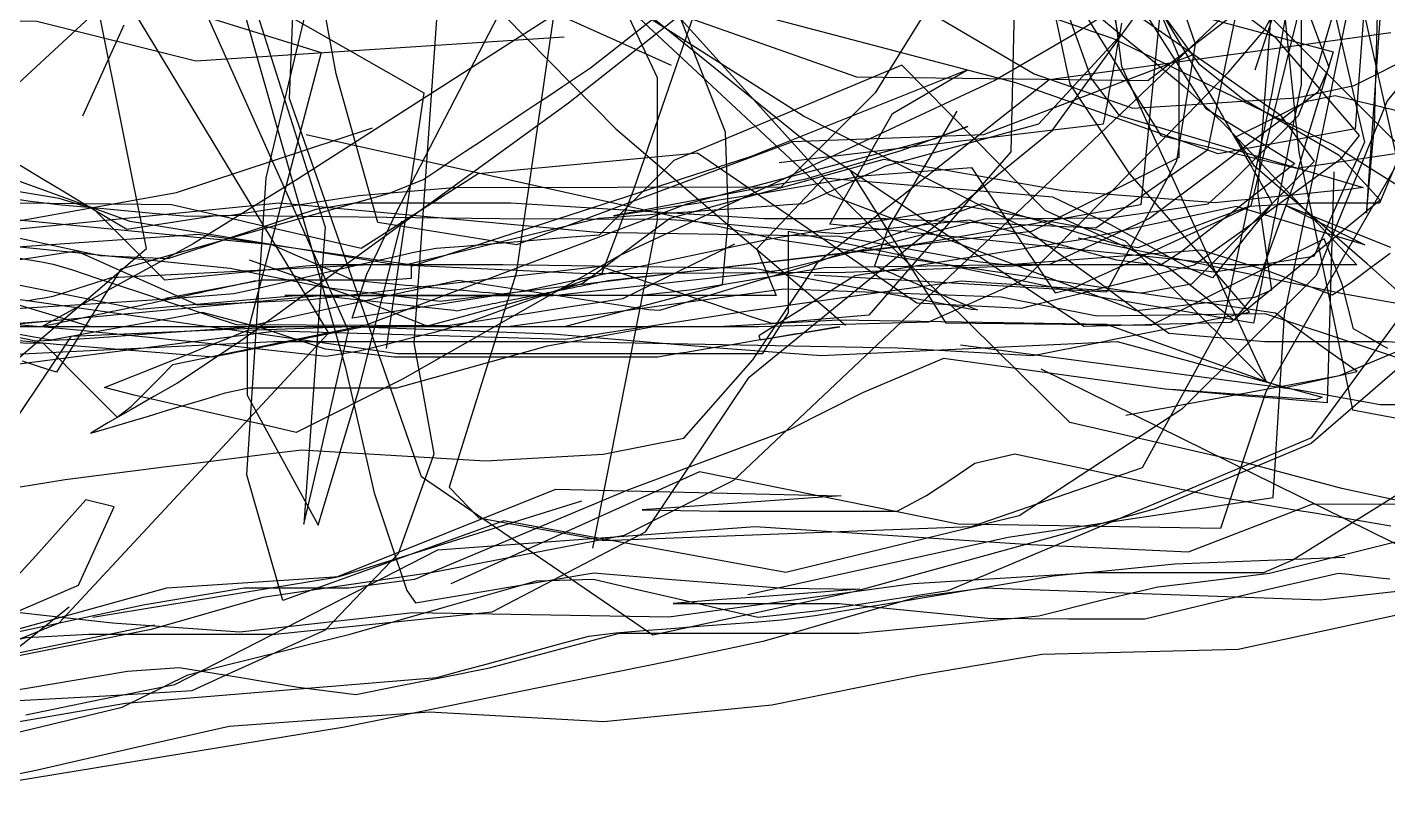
# Model space of a CAD drawing. Header units: metres. Extents: x 30 to 6769, y 117 to 5736.
# Drawn here: x 3886 to 4479, y 123 to 459 of the extents above; entities that cross this region are included whole.
import ezdxf

# ---------------------------------------------------------------- set-up
doc = ezdxf.new("R2010")
doc.units = ezdxf.units.M
doc.layers.add('FLOOR_0', color=1, linetype='Continuous')
doc.layers.add('FLOOR_1', color=2, linetype='Continuous')

msp = doc.modelspace()

# ---------------------------------------------------------------- linework, layer by layer
at = {"layer": 'FLOOR_0', "color": 5}
for points in [[(3476.5, 1489.56), (3489.89, 1329.8), (3525.98, 1209.05), (3548.45, 1083.77), (3566.81, 977.46), (3576.45, 938.39), (3584.06, 908.52), (3596.95, 727.94), (3649.77, 614.68), (3670.55, 564.8), (3706.58, 554.08), (3742.93, 544.16), (3908.78, 543.66), (4035.62, 523.87), (4142.52, 415.16), (4242.71, 329.43)], [(4024.69, 670.23), (4049.82, 743.01), (4059.57, 815.42), (4059.94, 840.76), (4059.94, 807.54), (4059.94, 774.33), (4052.49, 702.48), (4046.53, 576.1), (4116.98, 483.83), (4247.43, 437.82), (4374.56, 436.11), (4455.62, 498.73), (4477.52, 565.3), (4570.68, 582.8)], [(4421.27, 440.88), (4470.54, 587.65), (4525.19, 601.32), (4627.23, 647.34), (4740.41, 758.74), (4885.93, 813.27), (4965.35, 818.77), (5054.09, 818.77), (5105.44, 818.77), (5145.62, 818.77), (5142.27, 825.38), (5088.58, 838.16)], [(3650.85, 694.57), (3646.9, 593.01), (3617.37, 475.21), (3659.81, 466.72), (3760.76, 488.73), (3874.07, 491.99), (4014.05, 448.34), (3981.73, 325.79), (3981.8, 298.94), (3992.09, 280.08), (4002.37, 261.21), (4012.66, 242.35), (4030.51, 301.28), (4049.25, 374.84)], [(4584.17, 315.88), (4478.92, 322.24), (4425.54, 322.24), (4383.62, 325.83), (4367.55, 337.53), (4351.48, 349.22), (4335.4, 360.92), (4319.33, 372.61), (4224.36, 420.57), (4125.88, 483.37), (3948.79, 565.29), (3898.79, 562.65), (3959.85, 548.28), (4015.72, 372.23), (4006.42, 242.69), (4010.2, 258.67), (4014.14, 275.77), (4018.09, 292.86), (4022.03, 309.96), (4025.97, 327.05), (3959.2, 476.15), (3795, 505.96)], [(4455.62, 396.33), (4452.74, 295.64), (4440.95, 296.62), (4429.16, 297.61), (4417.38, 298.59), (4405.59, 299.57), (4393.8, 300.55), (4382.02, 301.54), (4285.39, 314.94), (4250.13, 299.96), (4218.38, 284.08), (4147.28, 257.43), (4054.74, 218.62), (4025.97, 214.88), (4003.2, 214.88), (3980.42, 214.88), (3936.36, 207.46), (3874.24, 194)]]:
    msp.add_lwpolyline(points, dxfattribs=at)
at = {"layer": 'FLOOR_0', "color": 3}
for points in [[(4201.85, 1249.74), (4129.58, 1110.72), (4071.44, 999.62), (4058.02, 950.39), (4053.24, 900.86), (4053.94, 850.91), (4083.77, 791.22), (4132.11, 726.89), (4133.71, 655.22), (4123.54, 520.56), (4099.04, 352.15), (4069.92, 258.89), (4082.77, 245.5), (4100.92, 242.2), (4119.08, 238.89), (4137.23, 235.59), (4297.6, 241.72), (4372.19, 267.48), (4407.84, 332.3), (4428.8, 430.65), (4450.05, 551.02), (4465.9, 644), (4482.19, 707.09)], [(4589.93, 562.55), (4478.9, 427.24), (4447.91, 351.19), (4389.38, 292.87), (4318.39, 246.36), (4216.68, 221.59), (4093.63, 244.25), (3997.32, 209.4), (3981.67, 264.2), (3990.11, 393.77), (4026.41, 545.65), (3962.35, 643.03), (3769.84, 743.65), (3725.74, 842.9), (3704.5, 979.45), (3657.25, 1161.47)], [(3594.77, 255.71), (3696.04, 210.62), (3854.98, 207.33), (3922.99, 199.75), (3978.57, 195.78), (4053.94, 204.15), (4165.67, 202.32), (4272.13, 216.83), (4345.78, 221.43), (4386.35, 225.4), (4460.49, 228.3)]]:
    msp.add_lwpolyline(points, dxfattribs=at)
at = {"layer": 'FLOOR_0', "color": 1}
for points in [[(4516.52, 339.08), (4445.78, 277.87), (4377.25, 249.31), (4246.29, 213.3), (4158.65, 194.34), (4057.73, 263.31), (4000.22, 428.32), (4005.94, 568.51), (4059.94, 788.75), (4054.37, 885.35), (4042.11, 898.98), (4029.85, 912.61), (4017.59, 926.24), (4005.33, 939.87), (4018.93, 1080.25), (4001.44, 1210)], [(4393.61, 447.1), (4302.85, 412.45), (4219.58, 409.47), (4099.22, 364.5), (4038.68, 374.19), (4020.6, 439.09), (4001.71, 542.36), (3850.47, 526.55), (3799.38, 515.39), (3789.16, 512.84), (3778.94, 510.28), (3768.73, 507.73), (3758.51, 505.17), (3748.29, 502.62), (3738.07, 500.06), (3727.85, 497.5), (3624.76, 509), (3567.06, 650.57), (3534.47, 821.95)], [(3785.01, 538.87), (3897.58, 523.71), (4017.26, 326.02), (3899.7, 199.54), (3804.4, 160.73)], [(3852.7, 290.09), (3937.9, 362.91), (3907.13, 515.91)], [(3979.23, 470.01), (4024.53, 311.5), (4037.18, 256.36), (4044.27, 235.07), (4051.37, 213.78), (4055.15, 208.49), (4057.74, 208.92), (4060.33, 209.36), (4062.92, 209.79), (4065.52, 210.22), (4068.11, 210.65), (4070.7, 211.08), (4073.29, 211.52), (4075.89, 211.95), (4078.48, 212.38), (4081.07, 212.81), (4083.66, 213.25), (4086.26, 213.68), (4088.85, 214.11), (4091.44, 214.54), (4094.04, 214.98), (4096.63, 215.41), (4099.22, 215.84), (4101.81, 216.27), (4104.41, 216.71), (4107, 217.14), (4109.59, 217.57), (4112.18, 218), (4114.78, 218.43), (4117.37, 218.87), (4119.96, 219.3), (4122.55, 219.73), (4125.15, 220.16), (4127.74, 220.6), (4130.33, 221.03), (4132.93, 221.46), (4167.06, 218.56), (4215.74, 214.88), (4248.88, 214.46), (4228.2, 212.86), (4207.52, 211.27), (4186.84, 209.68), (4167.54, 208.17), (4173.1, 208.17), (4178.67, 208.17), (4184.23, 208.17), (4189.8, 208.17), (4195.36, 208.17), (4200.92, 208.17), (4206.49, 208.17), (4212.05, 208.17), (4217.62, 208.17), (4223.18, 208.17), (4228.75, 208.17), (4234.31, 208.17), (4239.88, 208.17), (4304.78, 201.79), (4339.98, 201.46), (4373.25, 201.46), (4426.41, 214.29), (4457.69, 221.36), (4462.16, 220.87), (4466.62, 220.37), (4471.09, 219.87), (4475.56, 219.38), (4480.02, 218.88)], [(4354.24, 463.18), (4360.26, 458.25), (4366.28, 453.33), (4372.29, 448.4), (4378.31, 443.47), (4384.33, 438.55), (4390.35, 433.62), (4406.9, 417.96), (4465.62, 355.79), (4440.11, 355.79), (4409.33, 355.79), (4235.88, 373.48), (4263.19, 421.79), (4295.55, 440.68), (4288.29, 437.78), (4281.03, 434.87), (4273.77, 431.97), (4266.5, 429.06), (4259.24, 426.16), (4251.98, 423.25), (4244.72, 420.34), (4237.46, 417.44), (4230.2, 414.53), (4222.94, 411.63), (4215.68, 408.72), (4208.42, 405.81), (4201.16, 402.91), (4053.24, 355.1), (4053.24, 349.86), (4043.77, 349.08), (4032.65, 349.08), (4021.53, 349.08), (4010.41, 349.08), (3999.29, 349.08), (3988.17, 349.08), (3946.2, 341.08)], [(3914.41, 202.19), (4020.64, 219.67), (4116.3, 257.94), (4240.78, 255.12), (4226.33, 254.09), (4211.88, 253.06), (4197.43, 252.03), (4182.98, 250.99), (4168.53, 249.96), (4154.08, 248.93), (4187.45, 248.43), (4265.21, 248.43), (4278.03, 255.23), (4288.58, 262.26), (4299.12, 269.29), (4316.56, 273.45), (4372.99, 261.36), (4405.29, 254.59), (4412.12, 253.45), (4418.95, 252.31), (4425.78, 251.17), (4432.61, 250.03), (4439.44, 248.89), (4446.27, 247.76), (4453.09, 246.62), (4459.92, 245.48), (4466.75, 244.34), (4473.58, 243.2), (4480.41, 242.06)], [(3593.75, 219.69), (3662.43, 179.6), (3728.46, 182.29), (3784.1, 188.94), (3820.61, 191.55), (3857.11, 194.16), (3908.29, 216.18), (3923.73, 250.28), (3911.42, 253.3), (3900.48, 241.15), (3889.55, 229), (3878.62, 216.84), (3867.69, 204.69), (3844.39, 187.57), (3755.61, 157.92), (3624.17, 142.85), (3627.5, 247.44), (3624.02, 258.18), (3624.02, 230.73), (3624.02, 203.28), (3624.02, 175.82), (3756.69, 167.91)]]:
    msp.add_lwpolyline(points, dxfattribs=at)
at = {"layer": 'FLOOR_0', "color": 6}
for points in [[(4504.93, 248.43), (4459.1, 258.24), (4418.27, 269.13), (4340.5, 287.01), (4242.51, 383.74), (4138.02, 499.35), (3978.61, 542.35), (3899.24, 537.39), (3791.33, 521.67), (3732.85, 527.18), (3718.39, 562.86), (3724.62, 684.72), (3732.27, 762.15), (3744.74, 842.09), (3744.74, 915.26), (3744.74, 961.75)], [(3663.25, 706.15), (3689.5, 560.71), (3677.48, 436.89), (3676.34, 440.3), (3675.21, 443.71), (3674.07, 447.12), (3672.93, 450.53), (3671.8, 453.94), (3694.48, 512.9), (3818.72, 536.95), (3877.09, 526.93), (3923.26, 508.3), (4058.74, 430.8), (4042.36, 319.28)], [(3834.55, 251.11), (3902.39, 262.28), (3917.14, 264.12), (3931.88, 265.96), (3946.62, 267.81), (3961.37, 269.65), (3976.11, 271.5), (3990.85, 273.34), (4005.59, 275.18), (4085.67, 270.31), (4137.01, 273.25), (4172.22, 280.29), (4202.23, 314.35), (4230.59, 356.92), (4331.48, 436.53), (4480.53, 457.13)], [(3821.44, 137.53), (3927.19, 162.9), (3955.86, 177.11), (3969.99, 180.64), (3984.12, 184.17), (3998.25, 187.71), (4012.37, 191.24), (4026.68, 194.83), (4067.29, 206.44), (4107.9, 218.05), (4132.74, 218.72), (4150.65, 214.58), (4168.56, 210.45), (4186.47, 206.31), (4204.38, 202.18), (4230.85, 205.06), (4259.12, 209.41), (4287.39, 213.76), (4446.09, 280.56), (4468.31, 310.88), (4490.53, 341.2)], [(4531.57, 213.59), (4413.85, 188.04), (4328.42, 185.84), (4275.19, 176.97), (4210.49, 163.76), (4137.28, 156.49), (4061.24, 160.82), (4017.62, 157.7), (3973.99, 154.58), (3932.1, 145.11), (3890.27, 135.45), (3865.68, 130.38)], [(3904.08, 206.56), (3843.35, 158.12)]]:
    msp.add_lwpolyline(points, dxfattribs=at)
at = {"layer": 'FLOOR_0', "color": 4}
for points in [[(4200.07, 212.06), (4313.55, 237.11), (4429.17, 254.42), (4434.15, 334.04), (4467.97, 496.57), (4481.99, 642.16), (4466.92, 707.64), (4434.47, 728.48), (4425.11, 822.08), (4444.21, 874.45), (4504.32, 892.57)], [(4495.67, 865.74), (4409.42, 854.67), (4410.95, 831.7), (4412.48, 808.72), (4414.01, 785.75), (4415.57, 763.9), (4417.38, 752.09), (4419.2, 740.27), (4421.02, 728.46), (4422.83, 716.65), (4424.65, 704.83), (4426.47, 693.02), (4428.28, 681.21), (4426.19, 636.04), (4422.54, 577.68), (4440.4, 404.93), (4463.82, 292.6), (4507.35, 284.44)], [(3527.91, 669.87), (3534.72, 595.85), (3533.25, 552.56), (3527.01, 521.36), (3520.77, 490.15), (3523.24, 460.07), (3541.89, 432.07), (3560.55, 404.07), (3619.91, 325.78), (3695.61, 183.35), (3807.47, 176.57), (3833.48, 182.15), (3859.48, 187.72), (3885.48, 193.3), (3912.66, 194.75), (3940.26, 194.75), (3994, 194.75), (4088.54, 204.5), (4155.46, 239.33), (4200.61, 306.78), (4332.92, 414.47), (4382.54, 482.89), (4437.15, 696.59)], [(5462.43, 557.9), (5428.73, 519.77), (5390.8, 504.59), (5306.62, 537.32), (5185.79, 588.68), (5079.2, 597.34), (5012.75, 597.34), (4982.35, 598.1), (4968.16, 599.19), (4953.97, 600.28), (4939.78, 601.37), (4925.59, 602.46), (4911.4, 603.56), (4837.31, 600.07), (4730.3, 609.48), (4637.98, 625.46), (4577.38, 552.45), (4503.87, 435.66), (4426, 300.43), (4406.16, 240.87), (4291.82, 242.74), (4179.01, 265.59), (4070.54, 216.65)], [(4102.38, 561.42), (4160.54, 437.42), (4160.54, 375.3), (4132.35, 232.32)], [(3851.8, 164.23), (3920.01, 167.91), (3957.84, 170.28), (3972.38, 176.89), (3986.91, 183.5), (4001.45, 190.11), (4015.98, 196.72), (4047.81, 230.01), (4063.34, 273.35), (4058.93, 297.6), (4054.53, 321.84), (4066.29, 487.85)], [(3865.35, 167.94), (3886.63, 171.44), (3908.1, 175.02), (3929.57, 178.6), (3952.11, 180.3), (3978.07, 175.97), (4004.04, 171.64), (4029.1, 168.45), (4048.57, 172.35), (4068.03, 176.24), (4087.49, 180.14), (4144.17, 195.16), (4248.35, 195.22), (4326.95, 202.83), (4354.15, 209.63), (4378.85, 215.35), (4395.07, 217.37), (4411.29, 219.4), (4427.5, 221.43), (4502.25, 239.96)], [(3941.29, 198.68), (3791.94, 167.98), (3777.57, 166.15), (3763.42, 164.38), (3749.28, 162.61), (3735.14, 160.84), (3721, 159.07), (3706.85, 157.3), (3692.71, 155.54), (3604.67, 143.1), (3573.15, 164.2), (3584.94, 163.05), (3602.06, 157.34), (3619.19, 151.63), (3636.31, 145.92), (3656.04, 141.42), (3690.45, 143.72), (3724.85, 146.01), (3805.82, 156.15)]]:
    msp.add_lwpolyline(points, dxfattribs=at)
at = {"layer": 'FLOOR_0', "color": 2}
for points in [[(4479.95, 609.96), (4475.74, 560.48), (4464.88, 415.16), (4405.18, 404.22), (4317, 435.2), (4141.66, 481.29), (4061.07, 487.12), (4008.99, 483.86), (4007.88, 528.96), (3999.81, 561.48), (3973.19, 570.36), (3946.56, 579.24), (3879.7, 605.94), (3770.43, 742.25)], [(4364.87, 290.28), (4458.1, 307.62), (4498.7, 324.54), (4575.85, 331.1), (4659.46, 386.54), (4686.77, 470.99), (4762.96, 502.93), (4780.09, 522.22), (4797.23, 541.51), (4829.8, 557.08), (4876.48, 558.21), (4885.31, 560.17), (4894.14, 562.13), (4902.97, 564.1), (4911.8, 566.06), (4920.63, 568.02), (4929.46, 569.99), (5013.69, 572.16), (5092.15, 541.95), (5135.65, 450.29), (5242.36, 370.75), (5389.75, 347.93), (5431.38, 342.37), (5473, 336.82)], [(3609.38, 387.65), (3552.58, 278.33), (3544.99, 201.17), (3606.58, 188.85), (3683.54, 175.27), (3766.11, 172.89), (3836.79, 184.55), (3946.8, 214.94), (4021.83, 219.94), (4127.76, 252.85)], [(4491.67, 229.63), (4327.98, 310.27)], [(3824.87, 146.87), (3928.71, 164.68), (4064.5, 175.87), (4075.55, 178.88), (4086.6, 181.9), (4097.65, 184.91), (4108.7, 187.93), (4119.75, 190.94), (4130.8, 193.96), (4142.57, 195.43), (4154.61, 196.36), (4166.64, 197.29), (4178.68, 198.21), (4190.71, 199.14), (4202.75, 200.07), (4214.78, 200.99), (4229.41, 202.88), (4246.71, 205.77), (4264.02, 208.65), (4281.32, 211.54), (4298.63, 214.42), (4315.93, 217.31), (4333.24, 220.2), (4347.35, 221.59), (4358.46, 221.59), (4369.57, 221.59), (4380.68, 221.59), (4391.79, 221.59), (4402.9, 221.59), (4414.01, 221.59), (4425.12, 221.59), (4437.5, 227.04), (4450.51, 235.17), (4463.52, 243.31), (4476.53, 251.44), (4489.54, 259.58)], [(3885.3, 159.65), (3917.47, 166.24), (3950.25, 172.8), (4064.85, 231.48), (4203.26, 241.72), (4323.28, 233.92), (4392.18, 230.73), (4446.47, 251.62), (4548.3, 251.36)]]:
    msp.add_lwpolyline(points, dxfattribs=at)
at = {"layer": 'FLOOR_0', "color": 7}
for points in [[(5534.58, 644.1), (5384.3, 495.78), (5219.74, 325.54), (5066.53, 346.03), (4958.61, 333.05), (4777.14, 335.66), (4569.3, 363.04), (4489.27, 386.75), (4472.23, 397.41), (4455.18, 408.07), (4359.56, 454.34), (4210.61, 505.85), (4162.69, 548.46), (3993.26, 576.03)], [(4489.75, 606.18), (4411.33, 467.81), (4314.23, 375.36), (4193.8, 261.72), (4146.12, 237.86), (4062.67, 221.59), (3988.65, 210.8), (3939.85, 196.85), (3794.2, 167.91)], [(4960.01, 396.07), (4867.59, 301.47), (4839, 282.35), (4816.5, 274.85), (4794, 267.34), (4726.73, 251.68), (4575.97, 223.89), (4449.73, 209.62), (4303.11, 214.88), (4274, 210.89), (4257.15, 206.07), (4240.3, 201.26), (4223.45, 196.44), (4206.6, 191.62), (4165.54, 182.85), (4024.15, 154.17), (3879.66, 130.5), (3706.51, 123.01), (3589.9, 222.76), (3517.29, 332.17), (3507.66, 433.45), (3515.72, 477.79)]]:
    msp.add_lwpolyline(points, dxfattribs=at)
at = {"layer": 'FLOOR_1', "color": 6}
for points in [[(4746.69, 981.23), (4507.93, 943.03), (4457.78, 826.2), (4414.96, 671.56), (4384.26, 510.63), (4371.45, 381.98), (4322.35, 373.31), (4273.25, 364.64), (4065.95, 339.84), (4016.27, 345.74), (3995.31, 349.93), (3974.34, 354.13), (3823.9, 369.45), (3745.32, 407.12), (3734.57, 453.6), (3727.83, 487.34), (3768.13, 576.35), (4021.91, 590.63), (4214.19, 718.2)], [(4348.32, 555.03), (4362.98, 442.35), (4408.87, 341.99), (4426.22, 304.69), (4422.6, 308.31), (4418.99, 311.92), (4415.38, 315.54), (4411.77, 319.15), (4408.16, 322.76), (4404.54, 326.38), (4400.93, 329.99), (4397.32, 333.6), (4393.71, 337.22), (4390.1, 340.83), (4386.48, 344.45), (4382.87, 348.06), (4379.26, 351.67), (4375.65, 355.29), (4372.04, 358.9), (4368.42, 362.52), (4364.81, 366.13), (4353.21, 370.76), (4295.55, 381.25), (4209.71, 366.97), (4103.32, 344.48), (4027.62, 332.57), (4034.01, 351.77), (4046.74, 378.44), (4116.91, 514.24)], [(3823.66, 334.67), (3893.44, 328.83), (3901.33, 328.04), (3909.22, 327.25), (3917.11, 326.46), (3925, 325.68), (3932.89, 324.89), (3940.78, 324.1), (3948.67, 323.31), (3956.56, 322.52), (4016.19, 315.92), (4030.6, 318.26), (4041.96, 321.1), (4053.31, 323.94), (4064.67, 326.78), (4077.94, 330.62), (4097.45, 337.72), (4116.97, 344.82), (4136.48, 351.92), (4150.46, 389.12), (4189.99, 504)], [(4380.79, 465.44), (4388.74, 454.52), (4396.68, 443.59), (4415.88, 428.19), (4457.62, 403.83), (4475.85, 383.94), (4459.56, 370.6), (4443.27, 357.26), (4426.97, 343.92), (4410.68, 330.59), (4346.63, 328.95), (4222.39, 411.95), (4109.15, 503.64)], [(4451.89, 483.8), (4460.49, 446.52), (4468.97, 409.32), (4457.9, 384.4), (4446.84, 359.49), (4403.47, 352.6), (4360.85, 357.86), (4344.84, 362.23), (4328.83, 366.6), (4312.83, 370.96), (4296.82, 375.33), (4240.12, 369.28), (4233.83, 369.81), (4227.53, 370.33), (4221.24, 370.86), (4214.94, 371.38), (4208.65, 371.91), (4202.35, 372.43), (4196.06, 372.96), (4189.76, 373.48), (4183.47, 374.01), (4177.17, 374.53), (4170.88, 375.06), (4164.58, 375.58), (4091.96, 375.92), (3968.81, 377.28), (3929.3, 371.14), (3920, 376.72), (3910.7, 382.3), (3901.4, 387.89), (3892.1, 393.47), (3882.81, 399.05)], [(4338.43, 468.56), (4344.14, 452.83), (4349.86, 437.1), (4362.03, 420.89), (4468.44, 389.52), (4460.93, 388.53), (4452.78, 387.71), (4444.64, 386.9), (4436.49, 386.08), (4428.34, 385.27), (4420.2, 384.45), (4412.05, 383.64), (4403.91, 382.82), (4337.27, 388.02), (4259.45, 401.75), (4166.07, 376.05), (4127.78, 347.46), (4110.89, 342.85), (4093.99, 338.24), (4077.1, 333.63), (4060.21, 329.02), (4025.34, 342.8), (3982.79, 357.81)], [(4291.19, 422.73), (4261.48, 372.25), (4255.26, 355.43), (4256.81, 354.77), (4258.35, 354.11), (4259.9, 353.44), (4261.45, 352.78), (4263, 352.11), (4264.55, 351.45), (4266.1, 350.78), (4267.65, 350.12), (4269.2, 349.45), (4270.75, 348.79), (4272.3, 348.13), (4273.85, 347.46), (4275.4, 346.8), (4276.95, 346.13), (4278.5, 345.47), (4280.05, 344.8), (4281.6, 344.14), (4283.15, 343.48), (4284.7, 342.81), (4286.24, 342.15), (4287.79, 341.48), (4289.34, 340.82), (4290.89, 340.15), (4292.44, 339.49), (4293.99, 338.83), (4295.54, 338.16), (4297.09, 337.5), (4298.64, 336.83), (4300.19, 336.17), (4297.67, 336.35), (4281.86, 339.32), (4266.05, 342.29), (4250.25, 345.25), (4234.44, 348.22), (4218.63, 351.18), (4202.83, 354.15), (4093.39, 355.79), (4090.7, 355.79), (4088.02, 355.79), (4085.33, 355.79), (4082.64, 355.79), (4079.95, 355.79), (4077.26, 355.79), (4074.58, 355.79), (4071.89, 355.79), (4069.2, 355.79), (4066.51, 355.79), (4063.82, 355.79), (4061.14, 355.79), (4058.45, 355.79), (4055.76, 355.79), (4053.07, 355.79), (4050.38, 355.79), (4047.7, 355.79), (4045.01, 355.79), (4042.32, 355.79), (4039.63, 355.79), (4036.94, 355.79), (4034.26, 355.79), (4031.57, 355.79), (4028.88, 355.79), (4026.19, 355.79), (4023.5, 355.79), (4020.82, 355.79), (4018.13, 355.79), (4015.44, 355.79), (4007.37, 355.23), (3945.92, 349.09), (3941.48, 353.53), (3937.05, 357.96), (3932.62, 362.4), (3928.18, 366.84), (3923.75, 371.27), (3919.32, 375.71), (3914.88, 380.14), (3899.72, 384.74), (3870.87, 389.55)]]:
    msp.add_lwpolyline(points, dxfattribs=at)
at = {"layer": 'FLOOR_1', "color": 3}
for points in [[(4485.02, 979.8), (4405.64, 974.41), (4372.6, 973.09), (4352.76, 973.09), (4332.93, 973.09), (4313.1, 973.09), (4309.14, 934.25), (4324.38, 837.81), (4345.67, 762.79), (4369.67, 710.07), (4373.76, 660.96), (4376.24, 560.77), (4385.06, 536.52), (4393.87, 512.27), (4405.18, 486.78), (4444.63, 447.31), (4488.42, 403.5)], [(4317.52, 524.11), (4314.79, 405.13), (4252.88, 333.79), (4210.61, 330.15), (4205.63, 331.81), (4200.64, 333.47), (4195.66, 335.13), (4190.68, 336.79), (4185.7, 338.45), (4180.72, 340.11), (4175.74, 341.77), (4170.76, 343.43), (4165.78, 345.09), (4160.8, 346.75), (4155.82, 348.41), (4150.84, 350.08), (4145.86, 351.74), (4140.88, 353.4), (4135.9, 355.06), (4009.31, 340.47), (3960.27, 338.23), (3951.45, 342.15), (3942.63, 346.07), (3933.81, 350), (3924.99, 353.92), (3916.17, 357.84), (3907.35, 361.76), (3749.78, 337.57)], [(4367.48, 472.41), (4455.3, 448.64), (4449.52, 429.38), (4443.75, 410.12), (4437.97, 390.85), (4420.17, 341.71), (4412.06, 331.61), (4408, 334.86), (4403.95, 338.1), (4399.9, 341.35), (4395.84, 344.59), (4391.79, 347.84), (4387.73, 351.08), (4383.68, 354.33), (4363.37, 364.19), (4329.71, 379.5), (4267.2, 442.82), (4167.89, 401.28), (4135.25, 368.78), (4123.41, 367.79), (4111.58, 366.8), (4099.74, 365.82), (4087.91, 364.83), (4076.07, 363.84), (4064.24, 362.86), (4054.39, 361.22), (4045.67, 359.2), (4036.95, 357.19), (4028.23, 355.18), (4019.51, 353.16), (4010.79, 351.15), (4002.08, 349.14), (3993.36, 347.13), (3984.64, 345.11), (3975.92, 343.1), (3947.09, 340.76), (3906.81, 338.24), (3866.53, 335.73)], [(4441.36, 469.85), (4441.36, 458.01), (4441.36, 446.16), (4441.36, 434.31), (4440.26, 428.84), (4439.17, 423.38), (4438.08, 417.91), (4436.99, 412.44), (4435.89, 406.97), (4434.8, 401.51), (4433.71, 396.04), (4432.62, 390.57), (4431.52, 385.1), (4430.43, 379.64), (4429.34, 374.17), (4428.25, 368.7), (4427.15, 363.23), (4426.06, 357.76), (4424.97, 352.3), (4423.88, 346.83), (4422.78, 341.36), (4421.69, 335.89), (4420.6, 330.43), (4352.6, 341.91), (4217.69, 370.34), (4217.69, 334.8), (4206.33, 317.03), (4183.61, 317.03), (4160.89, 317.03), (4138.16, 317.03), (4115.44, 317.03), (4092.72, 317.03), (4070, 317.03), (4047.28, 317.03), (4017.46, 321.29), (3987.63, 325.56), (3957.81, 329.82), (3927.99, 334.09), (3898.17, 338.35), (3868.35, 342.62)], [(4158.45, 462.82), (4131.42, 441.49), (4125.37, 437.45), (4119.32, 433.42), (4113.27, 429.38), (4107.22, 425.35), (4101.17, 421.31), (4095.12, 417.28), (4089.07, 413.24), (4083.02, 409.2), (4076.97, 405.17), (4070.92, 401.13), (4064.87, 397.1), (4058.82, 393.06), (4043.64, 386.94), (3926.75, 353.86), (3898.63, 308.94), (3891.25, 311.4), (3883.87, 313.86)], [(3849.49, 369.12), (3950.98, 387.36), (4036.48, 415.51)], [(4480.15, 360.77), (4471.92, 354.6), (4463.69, 348.42), (4455.11, 342.56), (4427.87, 352.78), (4397.92, 362.16), (4314.25, 355.79), (4233.5, 354.54), (4204.72, 349.74), (4175.94, 344.94), (4153.51, 342.37), (4138.38, 342.37), (4123.25, 342.37), (4108.11, 342.37), (4092.98, 342.37), (4077.85, 342.37), (4062.72, 342.37), (3998.18, 342.37)]]:
    msp.add_lwpolyline(points, dxfattribs=at)
at = {"layer": 'FLOOR_1', "color": 2}
for points in [[(4551.28, 949.49), (4473.11, 937.21), (4403.99, 901.3), (4368.44, 826.88), (4354.55, 715.73), (4343.1, 569.04), (4348.32, 499.62), (4348.82, 462.35), (4352.74, 456.07), (4356.66, 449.8), (4360.58, 443.53), (4364.49, 437.26), (4368.41, 430.98), (4372.33, 424.71), (4376.25, 418.44), (4380.17, 412.16), (4439.4, 397.95), (4494.18, 406.11)], [(4348.83, 522.02), (4361.73, 454.94), (4326.84, 417.07), (4260.1, 398.88), (4224.32, 382.39), (4217.44, 381.9), (4210.57, 381.41), (4203.69, 380.92), (4196.81, 380.43), (4189.94, 379.94), (4183.06, 379.44), (4176.18, 378.95), (4169.3, 378.46), (4162.43, 377.97), (4155.55, 377.48), (4148.67, 376.99), (4141.79, 376.5), (4134.92, 376), (4051.78, 356), (4036.54, 358.17), (4021.31, 360.35), (4006.07, 362.53), (3990.84, 364.71), (3975.6, 366.88), (3960.37, 369.06), (3829.58, 359.85)], [(4360.37, 486.01), (4399.66, 424.04), (4438.62, 399.97), (4430.41, 393.57), (4422.19, 387.18), (4413.98, 380.79), (4405.76, 374.39), (4397.55, 368), (4389.33, 361.61), (4380.33, 355.79), (4363.28, 355.79), (4346.24, 355.79), (4329.2, 355.79), (4312.16, 355.79), (4301.39, 357.01), (4292.6, 358.6), (4283.81, 360.2), (4275.02, 361.8), (4266.23, 363.4), (4257.44, 365), (4248.65, 366.6), (4239.86, 368.2), (4134.32, 369.89), (3995.68, 382.63), (3882.39, 371.41)], [(4132.22, 475.6), (4059.76, 429), (4003.98, 393.35), (3958.28, 364.97), (3924.93, 346.77), (3892.34, 328.96), (3895.34, 329.61), (3898.34, 330.25), (3901.34, 330.89), (3904.34, 331.54), (3907.34, 332.18), (3910.34, 332.82), (3913.34, 333.47), (3916.34, 334.11), (3919.34, 334.75), (3922.34, 335.4), (3925.34, 336.04), (3928.34, 336.68), (3931.35, 337.32), (3934.35, 337.97), (3937.35, 338.61), (3940.35, 339.25), (3943.35, 339.9), (3946.35, 340.54), (3949.35, 341.18), (3952.35, 341.83), (3955.35, 342.47), (3958.35, 343.11), (3961.35, 343.76), (3964.35, 344.4), (3967.35, 345.04), (3970.35, 345.69), (3973.35, 346.33), (3976.35, 346.97), (3979.35, 347.62), (3982.35, 348.26), (3985.35, 348.9)], [(4381.72, 463.6), (4402.32, 429), (4403.15, 427.54), (4403.98, 426.08), (4404.81, 424.62), (4405.65, 423.16), (4406.48, 421.7), (4407.31, 420.24), (4408.15, 418.78), (4408.98, 417.33), (4409.81, 415.87), (4410.65, 414.41), (4411.48, 412.95), (4412.31, 411.49), (4413.15, 410.03), (4413.98, 408.57), (4414.81, 407.11), (4415.65, 405.65), (4416.48, 404.19), (4417.31, 402.74), (4418.15, 401.28), (4418.98, 399.82), (4419.81, 398.36), (4420.65, 396.9), (4421.48, 395.44), (4422.31, 393.98), (4423.15, 392.52), (4423.98, 391.06), (4424.81, 389.6), (4425.65, 388.15), (4426.48, 386.69), (4427.31, 385.23), (4428.15, 383.77), (4428.47, 382.22), (4426.96, 380.32), (4425.44, 378.43), (4423.93, 376.54), (4422.42, 374.65), (4420.91, 372.76), (4419.39, 370.87), (4417.88, 368.97), (4416.37, 367.08), (4414.86, 365.19), (4413.34, 363.3), (4411.83, 361.41), (4410.32, 359.52), (4408.81, 357.62), (4407.29, 355.73), (4405.78, 353.84), (4404.27, 351.95), (4402.76, 350.06), (4393.51, 353.78), (4375.96, 363.53), (4358.42, 373.29), (4333.1, 385.25), (4233.24, 393.56), (4203.98, 362.8), (4212.44, 342.37), (4210.17, 342.37), (4207.9, 342.37), (4205.63, 342.37), (4203.36, 342.37), (4201.09, 342.37), (4198.83, 342.37), (4196.56, 342.37), (4194.29, 342.37), (4192.02, 342.37), (4189.75, 342.37), (4187.48, 342.37), (4185.22, 342.37), (4182.95, 342.37), (4180.68, 342.37), (4178.41, 342.37), (4176.14, 342.37), (4173.88, 342.37), (4171.61, 342.37), (4169.34, 342.37), (4167.07, 342.37), (4164.8, 342.37), (4162.53, 342.37), (4160.27, 342.37), (4158, 342.37), (4155.73, 342.37), (4153.46, 342.37), (4151.19, 342.37), (4148.92, 342.37), (4130.05, 342.37), (4098.4, 342.53), (4095.61, 342.79), (4092.81, 343.04), (4090.02, 343.29), (4087.23, 343.55), (4084.43, 343.8), (4081.64, 344.06), (4078.85, 344.31), (4076.06, 344.56), (4073.26, 344.82), (4070.47, 345.07), (4067.68, 345.33), (4064.89, 345.58), (4062.09, 345.83), (4059.3, 346.09), (4056.51, 346.34), (4053.72, 346.6), (4050.92, 346.85), (4048.13, 347.1), (4045.34, 347.36), (4042.54, 347.61), (4039.75, 347.87), (4036.96, 348.12), (4034.17, 348.37), (4031.37, 348.63), (4028.58, 348.88), (3992.51, 364.5), (3868.39, 376.65)], [(4213.72, 400.44), (4355.22, 417.24), (4355.72, 419.98), (4356.22, 422.72), (4356.72, 425.47), (4357.21, 428.21), (4357.71, 430.96), (4358.21, 433.7), (4358.71, 436.45), (4359.21, 439.19), (4359.71, 441.94), (4360.21, 444.68), (4360.71, 447.42), (4361.2, 450.17), (4361.7, 452.91), (4362.2, 455.66), (4362.7, 458.4), (4363.2, 461.15)], [(4480.44, 363.3), (4434.99, 381.49), (4450.69, 373.64), (4469.08, 364.5), (4457.9, 367.85), (4446.72, 371.21), (4435.54, 374.56), (4424.37, 377.92), (4413.19, 381.27), (4344.16, 366.49), (4246.72, 350.97), (4204.94, 324.84), (4205.54, 323.03), (4210.84, 323.92), (4216.13, 324.8), (4221.43, 325.68), (4226.72, 326.57), (4232.02, 327.45), (4237.31, 328.33), (4240.27, 328.82), (4237.79, 328.41), (4235.31, 328), (4232.82, 327.58), (4230.34, 327.17), (4227.86, 326.76), (4225.38, 326.34), (4222.89, 325.93), (4220.41, 325.51), (4217.93, 325.1), (4215.45, 324.69), (4212.96, 324.27), (4210.48, 323.86), (4208, 323.44), (4205.52, 323.03), (4203.03, 322.62), (4200.55, 322.2), (4198.07, 321.79), (4195.59, 321.37), (4193.11, 320.96), (4190.62, 320.55), (4188.14, 320.13), (4185.66, 319.72), (4183.18, 319.3), (4180.69, 318.89), (4178.21, 318.48), (4175.73, 318.06), (4173.25, 317.65), (4170.76, 317.23), (4168.28, 316.82), (4165.8, 316.41), (4163.32, 315.99), (4160.83, 315.58), (4135.5, 315.53), (4107.09, 315.53), (4077.71, 315.53), (4045.94, 315.53), (4015.92, 319.03), (3988.68, 328.11), (3962.32, 334.98), (3940.32, 330.98), (3918.31, 326.97), (3896.3, 322.97), (3860.9, 329.22)]]:
    msp.add_lwpolyline(points, dxfattribs=at)
at = {"layer": 'FLOOR_1', "color": 5}
for points in [[(4344.17, 367.52), (4460.32, 343.17), (4497.75, 336.52), (4500.55, 347.72), (4503.35, 358.91), (4506.15, 370.11), (4508.95, 381.31), (4495.99, 562.51), (4495.86, 598.09), (4458.8, 644.15), (4285.72, 626.42)], [(3879.32, 328.95), (3905.41, 328.95), (3989.42, 328.95), (4117.06, 328.95), (4139.12, 328.95), (4152.29, 328.95), (4165.45, 328.95), (4178.62, 328.95), (4191.78, 328.95), (4204.95, 328.95), (4279.05, 330.95), (4320.84, 349.54), (4391.37, 420.94), (4409.85, 439.91), (4425.16, 457.78), (4444.57, 492.54), (4451.71, 547.31), (4475.74, 463.12), (4473.96, 438.14), (4472.18, 413.16), (4470.39, 388.19), (4469.87, 378.35), (4473.32, 416.39), (4475.74, 502.83)], [(4101.32, 521.38), (3979.99, 535.72), (3966.51, 533.02), (3953.03, 530.32), (3939.56, 527.63), (3926.08, 524.93), (3903.22, 512.94), (3870.31, 490.99), (3830.63, 469.86), (3699.94, 463.15), (3714.73, 463.15), (3729.52, 463.15), (3744.31, 463.15), (3759.1, 463.15), (3773.89, 463.15), (3788.68, 463.15), (3890.08, 462.02), (3959.32, 444.7), (4120.02, 455.27)], [(3858.14, 322.24), (3892.82, 321.7), (3899.28, 315.23), (3905.74, 308.77), (3912.2, 302.31), (3918.66, 295.85), (3925.11, 289.39), (3931.22, 294.1), (3937.29, 300.17), (3943.35, 306.24), (3949.42, 312.31), (4033.62, 329.67), (4173.46, 382.34), (4281.73, 410.86), (4296.02, 416.06), (4266.86, 405.45), (4224.86, 393.02), (4141.45, 377.11), (4163.08, 380.44), (4184.72, 383.77), (4206.35, 387.1), (4250.04, 394.64), (4297.69, 398.22), (4303.76, 389.12), (4309.82, 380.02), (4315.88, 370.92), (4321.94, 361.82), (4328.01, 352.73), (4334.07, 343.63), (4341.63, 345.47), (4349.42, 349.07), (4357.22, 352.67), (4365.01, 356.27), (4372.81, 359.87), (4380.61, 363.47), (4388.4, 367.07), (4396.2, 370.67), (4403.99, 374.27), (4411.79, 377.87), (4419.59, 381.47), (4446.7, 491.95)], [(4415.39, 477.16), (4400.5, 405.75), (4351.91, 371.72), (4260.3, 375.92), (4207.16, 375.92), (4096.75, 382.63), (4028.55, 382.63), (4011.68, 379.95), (4002.46, 376.88), (3993.24, 373.8), (3984.03, 370.73), (3974.81, 367.66), (3965.59, 364.58), (3956.37, 361.51), (3947.15, 358.43), (3917.68, 359.71), (3830.05, 378.65)], [(4091.86, 476.57), (4166.6, 442.8)], [(4356.56, 474.17), (4432.25, 421.16), (4447.06, 400.9), (4433.67, 387.5), (4420.28, 374.1), (4406.89, 360.71), (4393.5, 347.31), (4371.97, 343.48), (4345.7, 345.23), (4319.43, 346.98), (4293.16, 348.73), (4201.1, 335.71), (4174.05, 331.55), (4147.25, 327.42), (4120.45, 323.29), (3994.59, 326.95), (3866.18, 310.41)], [(3927.96, 460.25), (3909.9, 420.62)]]:
    msp.add_lwpolyline(points, dxfattribs=at)
at = {"layer": 'FLOOR_1', "color": 4}
for points in [[(4485.11, 393.39), (4453.36, 535.21), (4483.36, 570.5)], [(3880.6, 347.39), (3891.44, 345.22), (3902.28, 343.05), (3913.12, 340.88), (3923.96, 338.71), (3934.8, 336.54), (4002.93, 342.37), (4115.18, 342.37), (4214.14, 353.54), (4303.39, 375.92), (4357.97, 376.34), (4365.11, 377.36), (4372.26, 378.38), (4379.4, 379.4), (4386.54, 380.42), (4393.68, 381.44), (4400.82, 382.46), (4410.33, 390.99), (4420.3, 400.96), (4430.26, 410.93), (4440.23, 420.9), (4448.38, 441.4), (4457.4, 472.02)], [(4443.85, 467.71), (4453.51, 441.95), (4448.63, 431.06), (4439.67, 424.33), (4430.7, 417.61), (4421.74, 410.88), (4412.78, 404.16), (4403.82, 397.43), (4375.23, 375.98), (4331.38, 355.79), (4242.73, 352.44), (4130.04, 351.93), (4046.64, 355.79), (3930.73, 374.74), (3870.04, 396.68)], [(4492.22, 422.52), (4475.55, 382.63), (4445.5, 382.63), (4418.53, 381.29), (4402.41, 375.24), (4386.29, 369.2), (4370.17, 363.15), (4360.93, 364.75), (4352.52, 367.28), (4344.12, 369.8), (4335.71, 372.32), (4327.3, 374.85), (4318.89, 377.37), (4310.48, 379.89), (4302.07, 382.42), (4265.63, 369.62), (4226.02, 355.31), (4161.51, 335.95), (4156.82, 336.23), (4153.05, 336.81), (4149.28, 337.39), (4145.51, 337.97), (4141.74, 338.55), (4137.96, 339.13), (4134.19, 339.71), (4130.42, 340.29), (4126.65, 340.88), (4122.88, 341.46), (4119.11, 342.04), (4115.33, 342.62), (4111.56, 343.2), (4107.79, 343.78), (4104.02, 344.36), (4100.25, 344.94), (4096.48, 345.52), (4092.7, 346.1), (4088.93, 346.68), (4085.16, 347.26), (4081.39, 347.84), (4077.62, 348.42), (4073.84, 349), (3980.35, 328.53), (3965.61, 327.48), (3950.87, 326.43), (3936.13, 325.37), (3921.39, 324.32), (3906.65, 323.27), (3889.58, 322.54), (3820.23, 336.75)], [(3848.22, 348.54), (3913.47, 328.95), (4008.11, 328.95), (4095.49, 328.95), (4215.78, 345.27), (4310.51, 341.88), (4352.32, 333.52), (4425.53, 334.55), (4513.89, 305.21)]]:
    msp.add_lwpolyline(points, dxfattribs=at)
at = {"layer": 'FLOOR_1', "color": 7}
for points in [[(4294.26, 562.27), (4121.87, 426.33), (3979.29, 322.79), (3951.15, 304.13), (3941.1, 298.39), (3931.05, 292.64), (3921, 286.9), (3913.6, 282.34), (3921.98, 284.86), (3930.35, 287.37), (3938.73, 289.88), (3947.1, 292.4), (3955.48, 294.91), (3963.85, 297.42), (3972.23, 299.94), (3982.39, 302.11), (4003.96, 302.11), (4025.53, 302.11), (4047.09, 302.11), (4112.73, 320.42), (4159.06, 328.95), (4187, 328.95), (4239.48, 331.86), (4356.39, 329.88), (4433.84, 302.11), (4465.78, 309.23), (4447.97, 321.96), (4430.17, 334.68), (4213.3, 366.72), (4007.45, 412.52)], [(3864.2, 418.58), (3962.12, 509.29)], [(4325, 507.48), (4340.56, 434.53), (4353.56, 415.02), (4366.56, 395.52), (4395.27, 362.5), (4418.86, 335.01), (4412.95, 333.83), (4407.04, 332.65), (4401.14, 331.47), (4395.23, 330.28), (4389.33, 329.1), (4383.42, 327.92), (4377.51, 326.74), (4371.61, 325.56), (4365.7, 324.38), (4359.79, 323.19), (4353.89, 322.01), (4347.98, 320.83), (4342.08, 319.65), (4336.17, 318.47), (4330.26, 317.28), (4324.36, 316.1), (4265.56, 319.53), (4120.44, 322.24), (3993.24, 322.24), (3865.82, 316)], [(4428.8, 472.87), (4422.37, 387.38), (4423.24, 381.29), (4424.11, 375.21), (4424.98, 369.13), (4425.85, 363.05), (4426.71, 356.97), (4427.58, 350.89), (4428.45, 344.81), (4421.07, 341.51), (4408.15, 340.07), (4395.23, 338.64), (4382.3, 337.2), (4369.38, 335.76), (4235.21, 386.4), (4106.01, 506.92)], [(4298.37, 499.74), (4255.57, 430.73), (4214.45, 389.6), (4071.95, 389.34), (4030.49, 385.84), (4002.11, 381.47), (3973.73, 377.1), (3955.96, 376.84), (3942.12, 378.09), (3928.29, 379.35), (3914.46, 380.61), (3900.62, 381.87), (3887.28, 383.4), (3874.69, 385.34)], [(4479.19, 319.31), (4474.22, 322.15), (4469.24, 325), (4464.27, 327.84), (4459.27, 347.35), (4451.47, 367.13), (4436.34, 359.56), (4421.2, 351.99), (4406.07, 344.42), (4390.94, 336.85), (4375.81, 329.28), (4286.56, 330.35), (4244.98, 396.66)], [(3881.75, 358.92), (3886.89, 357.99), (3892.03, 357.05), (3897.18, 356.12), (3905.59, 353.59), (3915.79, 350.18), (3925.98, 346.78), (3936.18, 343.38), (3946.38, 339.98), (3956.57, 336.58), (3966.77, 333.18), (3976.97, 329.78), (4069.03, 329.32), (4079.96, 331), (4090.89, 332.68), (4101.81, 334.36), (4112.74, 336.04), (4123.67, 337.73), (4134.59, 339.41), (4145.52, 341.09), (4194.39, 364.91)], [(3885.59, 340.13), (3887.91, 340.52), (3890.22, 340.91), (3892.54, 341.29), (3894.86, 341.68), (3897.18, 342.07), (3922.6, 350.25), (4032.33, 355.79)]]:
    msp.add_lwpolyline(points, dxfattribs=at)
at = {"layer": 'FLOOR_1', "color": 1}
for points in [[(4192.23, 517.05), (4324.97, 439.06), (4367.99, 424.12), (4391.8, 425.61), (4415.6, 427.09), (4439.41, 428.58), (4464.42, 434), (4492.02, 447.8)], [(4381.53, 491.44), (4429.87, 455.18), (4434.47, 449.81), (4439.08, 444.44), (4443.68, 439.06), (4448.29, 433.69), (4452.89, 428.31), (4457.49, 422.94), (4462.1, 417.57), (4466.7, 412.19), (4458.42, 401.74), (4436.87, 386.06), (4415.32, 370.38), (4394.69, 355.64), (4386.31, 353.55), (4377.94, 351.46), (4369.57, 349.36), (4361.19, 347.27), (4352.82, 345.17), (4344.45, 343.08), (4336.07, 340.98), (4327.7, 338.89), (4319.33, 336.79), (4273.84, 339.07), (4178.14, 404.43), (4082.49, 395.43), (4031.54, 362.86), (4023.27, 364.77), (4015, 366.68), (4006.73, 368.59), (3998.46, 370.5), (3990.18, 372.41), (3981.91, 374.32), (3973.64, 376.23), (3965.37, 378.14), (3957.1, 380.05), (3948.83, 381.96), (3882.48, 382.63)], [(3821.04, 328.95), (3898.61, 321.15), (3967.09, 315.74), (3970.35, 316.39), (3973.6, 317.04), (3976.86, 317.69), (3980.11, 318.34), (3983.37, 319), (3986.63, 319.65), (3989.88, 320.3), (3993.14, 320.95), (3996.4, 321.6), (3999.65, 322.25), (4002.91, 322.9), (4006.16, 323.56), (4009.42, 324.21), (4012.68, 324.86), (4015.93, 325.51), (4019.19, 326.16), (4022.44, 326.81), (4025.7, 327.47), (4028.96, 328.12), (4032.21, 328.77), (4120.15, 328.95), (4189.01, 347.03), (4191.68, 376.47), (4190.42, 413.71), (4163.5, 481.96)], [(4228.95, 351.49), (4356.46, 344.08), (4371.84, 372.64), (4387.21, 401.21), (4395.27, 452.02), (4384.58, 483.18)], [(4363.04, 469.47), (4341.49, 455.75), (4307.73, 436.13), (4144.01, 359.76), (4049.51, 306.01), (4003.13, 282.71), (3988.99, 285.97), (3974.86, 289.24), (3960.73, 292.5), (3946.59, 295.76), (3932.46, 299.03), (3919.6, 302.31), (3928.52, 305.88), (3937.45, 309.45), (3946.38, 313.03), (3955.31, 316.6), (3964.24, 320.17), (3973.16, 323.74), (3982.09, 327.32), (4027.16, 328.95), (4114.96, 325.77), (4168.08, 321.14), (4189.43, 319.5), (4210.78, 317.86), (4232.13, 316.21), (4361.2, 322.42), (4450.52, 298.05), (4447.84, 296.92), (4416.27, 299.17), (4384.71, 301.43)], [(4379.09, 468.12), (4388.1, 446.47), (4388.1, 402.53), (4366.64, 391.79), (4345.19, 381.06), (4323.74, 370.33), (4182.58, 353.77), (4140.21, 349.04), (4139.01, 348.8), (4137.82, 348.56), (4136.62, 348.32), (4135.43, 348.08), (4134.23, 347.84), (4133.04, 347.6), (4131.84, 347.36), (4130.64, 347.12), (4129.45, 346.88), (4128.25, 346.64), (4127.06, 346.41), (4125.86, 346.17), (4124.67, 345.93), (4123.47, 345.69), (4122.28, 345.45), (4121.08, 345.21), (4119.88, 344.97), (4118.69, 344.73), (4117.49, 344.49), (4116.3, 344.25), (4115.1, 344.01), (4113.91, 343.77), (4112.71, 343.53), (4111.52, 343.3), (4110.32, 343.06), (4109.13, 342.82), (4107.93, 342.58), (4106.73, 342.34), (4105.54, 342.1), (4104.34, 341.86), (4103.15, 341.62), (4101.95, 341.38), (4100.76, 341.14), (4099.56, 340.9), (4098.37, 340.66), (4097.17, 340.42), (4095.97, 340.19), (4094.78, 339.95), (4093.58, 339.71), (4092.39, 339.47), (4091.19, 339.23), (4090, 338.99), (4088.8, 338.75), (4087.61, 338.51), (4086.41, 338.27), (4085.21, 338.03), (4084.02, 337.79), (4082.82, 337.55), (4081.63, 337.31), (4080.43, 337.08), (4079.24, 336.84), (4078.04, 336.6), (4076.85, 336.36), (4075.65, 336.12), (4074.45, 335.88), (4073.25, 335.67), (4071.89, 335.82), (4070.53, 335.97), (4069.17, 336.12), (4067.81, 336.28), (4066.45, 336.43), (4065.09, 336.58), (4063.73, 336.73), (4062.37, 336.88), (4061.02, 337.03), (4059.66, 337.18), (4058.3, 337.33), (4056.94, 337.48), (4055.58, 337.64), (4054.22, 337.79), (4052.86, 337.94), (4051.5, 338.09), (4050.14, 338.24), (4048.79, 338.39), (4047.43, 338.54), (4046.07, 338.69), (4044.71, 338.84), (4043.35, 338.99), (4041.99, 339.15), (4040.63, 339.3), (4039.27, 339.45), (4037.91, 339.6), (4036.55, 339.75), (4035.2, 339.9), (4033.84, 340.05), (4032.48, 340.2), (4031.12, 340.35), (4029.76, 340.51), (4028.4, 340.66), (4027.04, 340.81), (4025.68, 340.96), (4024.32, 341.11), (4022.97, 341.26), (4021.61, 341.41), (4020.25, 341.56), (4018.89, 341.71), (4017.53, 341.86), (4016.17, 342.02), (4014.81, 342.17), (4013.45, 342.32), (3870.81, 328.95)], [(4500.26, 329.51), (4470.21, 356.24), (4421.08, 398.83), (4412.9, 411.58), (4418.08, 414.17), (4423.27, 416.76), (4428.45, 419.36), (4433.63, 421.95), (4438.81, 424.54), (4443.99, 427.13), (4456.25, 429.6), (4507.04, 417.28)], [(3897.48, 331.33), (3864.75, 328.95)], [(3877.26, 282.92), (3891.19, 303.83), (3905.12, 324.74), (4000.19, 328.95)], [(4508.07, 294.73), (4475.9, 294.76), (4439.66, 301.35), (4292.82, 320.83)]]:
    msp.add_lwpolyline(points, dxfattribs=at)

doc.saveas('drawing.dxf')
